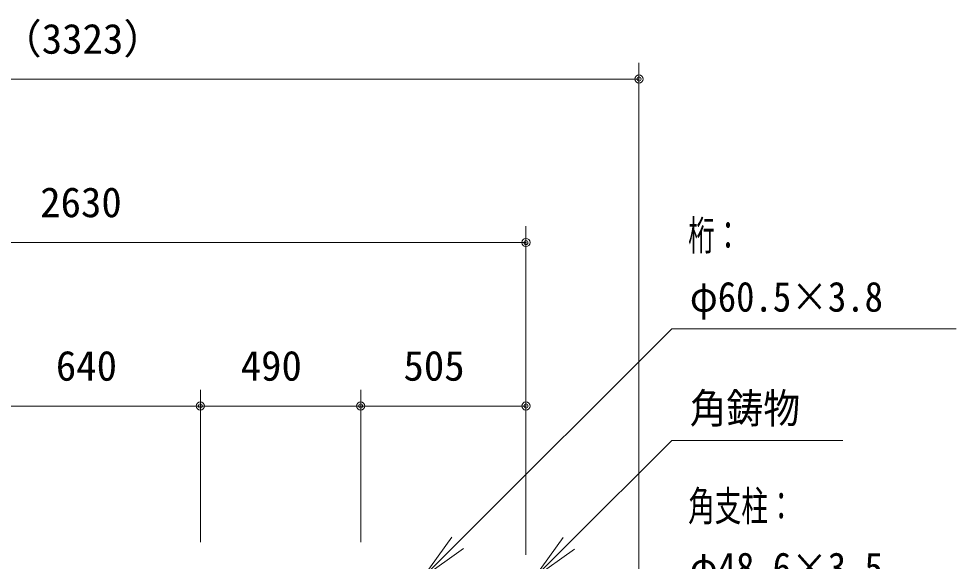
# Model space of a CAD drawing. Units: millimetres, scale not verified. Extents: x 0 to 420, y 0 to 297.
# Drawn here: x 81.5 to 138.9, y 113.9 to 147.1 of the extents above; entities that cross this region are included whole.
import ezdxf
from ezdxf.enums import TextEntityAlignment as Align

# ---------------------------------------------------------------- set-up
doc = ezdxf.new("R2010")
doc.units = ezdxf.units.MM
doc.header["$LTSCALE"] = 0.5
doc.header["$PDMODE"] = 32
doc.header["$PDSIZE"] = 0.25
doc.layers.add('LY_6', color=7, linetype='Continuous', lineweight=0)
doc.styles.add('ＭＳ ゴシック', font='')
doc.styles.get('ＭＳ ゴシック').set_extended_font_data('MS Gothic')

# ---------------------------------------------------------------- blocks, each defined once
blk = doc.blocks.new('-031-_DOTBLANK')
at = {"color": 7, "linetype": 'Continuous', "lineweight": 0}
blk.add_line((-0.5, 0), (-1, 0), dxfattribs=at)
blk.add_circle((0, 0), 0.5, dxfattribs=at)
blk = doc.blocks.new('-002-_U2')
at = {"color": 7, "linetype": 'Continuous', "lineweight": 0}
for p, q in [((-1, 0.1667), (0, 0)), ((0, 0), (-1, 0)), ((-1, -0.1667), (0, 0))]:
    blk.add_line(p, q, dxfattribs=at)

msp = doc.modelspace()

# ---------------------------------------------------------------- linework, layer by layer
at = {"layer": 'LY_6'}
for p, q in [((119.4635, 75.2677), (119.4635, 144.3627)), ((52.9957, 143.3627), (119.4635, 143.3627)), ((112.55, 114.2677), (112.55, 134.3627)), ((59.95, 133.3627), (112.55, 133.3627)), ((108.3713, 114.994), (121.4635, 128.0862)), ((121.4635, 128.0862), (122.4635, 128.0862)), ((122.4635, 128.0862), (138.859, 128.0862)), ((92.65, 115.0327), (92.65, 124.3627)), ((92.65, 115.0327), (92.65, 124.3627)), ((102.45, 115.0327), (102.45, 124.3627)), ((102.45, 115.0327), (102.45, 124.3627)), ((112.55, 114.2677), (112.55, 124.3627)), ((79.85, 123.3627), (92.65, 123.3627)), ((92.65, 123.3627), (102.45, 123.3627)), ((102.45, 123.3627), (112.55, 123.3627)), ((115.1717, 114.9663), (121.4635, 121.258)), ((121.4635, 121.258), (122.4635, 121.258)), ((122.4635, 121.258), (131.9167, 121.258))]:
    msp.add_line(p, q, dxfattribs=at)
for p in [(119.4635, 143.3627), (112.55, 133.3627), (92.65, 123.3627), (102.45, 123.3627), (112.55, 123.3627)]:
    msp.add_point(p, dxfattribs=at)

# ---------------------------------------------------------------- block references
at = {"layer": 'LY_6', "xscale": 0.5, "yscale": 0.5}
for p in [(119.4635, 143.3627), (112.55, 133.3627), (92.65, 123.3627), (102.45, 123.3627), (112.55, 123.3627)]:
    msp.add_blockref('-031-_DOTBLANK', p, dxfattribs=at)
at = {"layer": 'LY_6'}
for name, p, xscale, yscale, rotation in [('-031-_DOTBLANK', (92.65, 123.3627), 0.5, 0.5, 180), ('-031-_DOTBLANK', (102.45, 123.3627), 0.5, 0.5, 180), ('-002-_U2', (106.25, 112.8727), 3, 3, 225), ('-002-_U2', (113.0504, 112.8449), 3, 3, 225)]:
    msp.add_blockref(name, p, dxfattribs=dict(at, xscale=xscale, yscale=yscale, rotation=rotation))

# ---------------------------------------------------------------- texts
at = {"layer": 'LY_6', "style": 'ＭＳ ゴシック'}
for s, p in [('（3323）', (80.4513, 144.3627)), ('2630', (82.8546, 134.3627)), ('640', (83.813, 124.3627)), ('490', (95.113, 124.3627)), ('505', (105.063, 124.3627))]:
    msp.add_text(s, height=1.833, dxfattribs=at).set_placement(p, align=Align.BOTTOM_LEFT)
for s, width, p in [('桁：', 0.65, (122.4683, 132.3362)), ('φ60.5×3.8', 0.9, (122.5737, 128.5862)), ('角鋳物', 0.9, (122.5635, 121.758)), ('角支柱：', 0.65, (122.4683, 115.778)), ('φ48.6×3.5', 0.9, (122.5657, 112.028))]:
    msp.add_text(s, height=1.833, dxfattribs=dict(at, width=width)).set_placement(p, align=Align.BOTTOM_LEFT)

doc.saveas('drawing.dxf')
